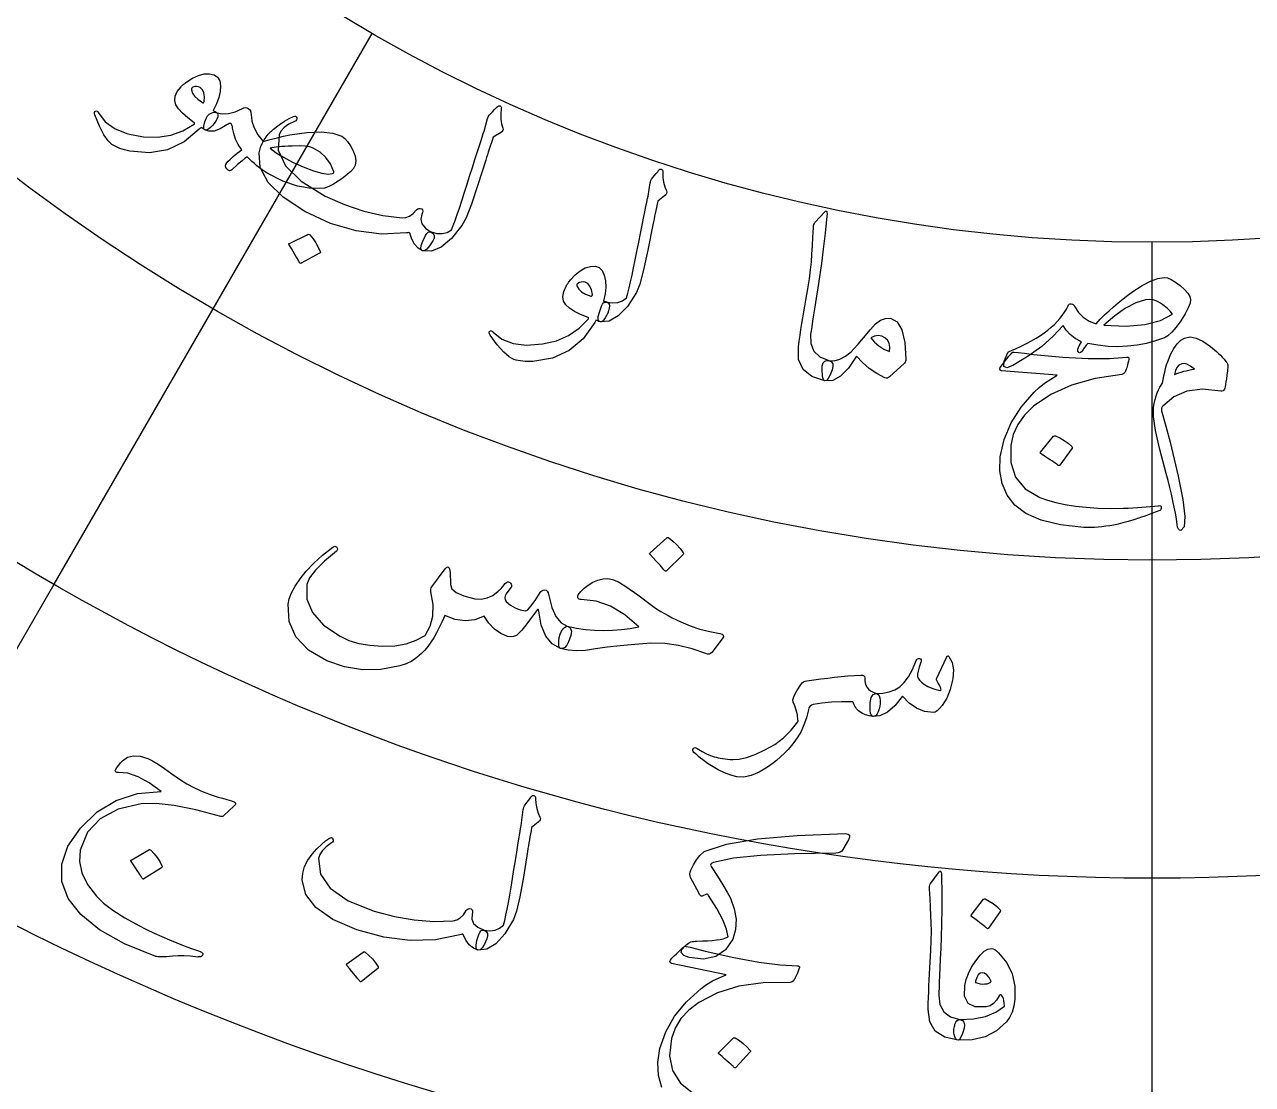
# Model space of a CAD drawing. Header units: millimetres. Extents: x -150 to 150, y -150 to 198.
# Drawn here: x -36.47 to 3.24, y -77.69 to -43.4 of the extents above; entities that cross this region are included whole.
import ezdxf

# ---------------------------------------------------------------- set-up
doc = ezdxf.new("R2010")
doc.units = ezdxf.units.MM
for name, color, linetype in [('CUT_OUTER', 1, 'Continuous'), ('ENGRAVE', 7, 'Continuous'), ('ENGRAVE_FINE', 8, 'Continuous'), ('GUIDE', 3, 'Continuous'), ('TEXT', 5, 'Continuous')]:
    doc.layers.add(name, color=color, linetype=linetype)

msp = doc.modelspace()

# ---------------------------------------------------------------- linework, layer by layer
at = {"layer": 'CUT_OUTER'}
msp.add_arc((0.0002, -0.0002), 149.9998, 179.017762, 3.164151, dxfattribs=at)
at = {"layer": 'ENGRAVE'}
for radius in [132.75, 112.1737, 91.5975, 71.0212, 50.445]:
    msp.add_circle((0, 0), radius, dxfattribs=at)
at = {"layer": 'ENGRAVE_FINE'}
for points in [[(-35.5106, -61.5062), (-25.2225, -43.6867)], [(0, -71.0213), (0, -50.445)], [(-45.7987, -79.3258), (-35.5106, -61.5062)], [(0, -91.5975), (0, -71.0212)]]:
    msp.add_lwpolyline(points, dxfattribs=at)
for radius in [122.4619, 101.8856, 81.3094, 60.7331]:
    msp.add_circle((0, 0), radius, dxfattribs=at)
at = {"layer": 'GUIDE'}
msp.add_circle((0, 0), 137.25, dxfattribs=at)
at = {"layer": 'TEXT'}
for points in [[(-30.8176, -46.7873), (-31.3051, -47.1986), (-31.843, -47.4558), (-32.4316, -47.5562), (-33.0698, -47.4974), (-33.1523, -47.4786), (-33.2321, -47.4577), (-33.3093, -47.4345), (-33.3838, -47.4091), (-33.4549, -47.3814), (-33.522, -47.3513), (-33.585, -47.3189), (-33.6439, -47.2842), (-33.769, -47.1669), (-33.9033, -46.968), (-34.0455, -46.6874), (-34.1941, -46.3254), (-34.2055, -46.2806), (-34.2056, -46.2453), (-34.1944, -46.2194), (-34.172, -46.2031), (-34.1449, -46.1977), (-34.1197, -46.2048), (-34.0964, -46.2243), (-34.075, -46.2562), (-33.8584, -46.5466), (-33.5431, -46.7738), (-33.1301, -46.9359), (-32.6212, -47.0305), (-32.1646, -47.0432), (-31.7393, -46.9789), (-31.3457, -46.8387), (-30.9839, -46.6238), (-30.9776, -46.6117), (-30.9753, -46.6005), (-30.9769, -46.5899), (-30.9824, -46.5801), (-31.1923, -46.4219), (-31.3608, -46.2723), (-31.4879, -46.1319), (-31.574, -46.0009), (-31.6142, -45.8616), (-31.5996, -45.717), (-31.5304, -45.5672), (-31.4069, -45.4119), (-31.3885, -45.3927), (-31.3691, -45.3737), (-31.3486, -45.3548), (-31.3271, -45.336), (-31.3043, -45.3171), (-31.2799, -45.2975), (-31.254, -45.2772), (-31.2265, -45.2564), (-31.0337, -45.1314), (-30.8466, -45.0463), (-30.6649, -45.001), (-30.4887, -44.9955), (-30.3362, -45.0301), (-30.2258, -45.1054), (-30.1572, -45.2217), (-30.1301, -45.3792), (-30.1392, -45.5671), (-30.1816, -45.7641), (-30.2574, -45.9701), (-30.3668, -46.1851), (-30.3543, -46.193), (-30.3419, -46.2003), (-30.3297, -46.207), (-30.3176, -46.213), (-30.3055, -46.219), (-30.2932, -46.2256), (-30.2808, -46.2329), (-30.2683, -46.2408), (-30.2316, -46.2776), (-30.216, -46.3261), (-30.2215, -46.3863), (-30.2481, -46.4582), (-30.287, -46.531), (-30.3336, -46.5999), (-30.3878, -46.665), (-30.4497, -46.7261), (-30.5109, -46.7755), (-30.5628, -46.8055), (-30.6054, -46.8159), (-30.6388, -46.8068), (-30.7599, -46.7274), (-30.7681, -46.7381), (-30.7804, -46.7517), (-30.7969, -46.768), (-30.8176, -46.7873)], [(-30.6604, -45.8924), (-30.6502, -45.7354), (-30.6682, -45.6075), (-30.7144, -45.5086), (-30.7889, -45.4386), (-30.8477, -45.4178), (-30.9063, -45.4083), (-30.9647, -45.4101), (-31.0229, -45.4232), (-31.0469, -45.435), (-31.0626, -45.4547), (-31.07, -45.4822), (-31.0692, -45.5176), (-31.0431, -45.6169), (-30.976, -45.7181), (-30.8678, -45.8209), (-30.7185, -45.9251), (-30.7008, -45.9325), (-30.6852, -45.9295), (-30.6717, -45.9161), (-30.6604, -45.8924)], [(-21.4337, -46.3176), (-21.3403, -46.2272), (-21.267, -46.1551), (-21.2137, -46.1014), (-21.1803, -46.0661), (-21.1571, -46.0446), (-21.1343, -46.0321), (-21.1118, -46.0286), (-21.0897, -46.0341), (-21.0685, -46.0489), (-21.055, -46.0704), (-21.0494, -46.0985), (-21.0515, -46.1333), (-21.0652, -46.3022), (-21.0618, -46.4614), (-21.0411, -46.611), (-21.0032, -46.7509), (-20.9944, -46.7941), (-21.0042, -46.834), (-21.0326, -46.8706), (-21.0797, -46.904), (-21.3153, -47.0505), (-21.3482, -47.1488), (-21.3804, -47.2454), (-21.4117, -47.3404), (-21.4422, -47.4337), (-21.4719, -47.5253), (-21.5008, -47.6152), (-21.5289, -47.7035), (-21.5562, -47.79), (-21.8079, -48.5918), (-22.0185, -49.2123), (-22.1898, -49.6508), (-22.323, -49.9067), (-22.666, -50.3258), (-22.9944, -50.6009), (-23.3078, -50.7321), (-23.6049, -50.7191), (-23.6118, -50.7159), (-23.6187, -50.7127), (-23.6256, -50.7094), (-23.6325, -50.7062), (-23.6558, -50.6492), (-23.6416, -50.5502), (-23.5898, -50.4093), (-23.5006, -50.2263), (-23.4623, -50.1612), (-23.4198, -50.1205), (-23.3733, -50.1043), (-23.3226, -50.1125), (-23.1334, -50.1587), (-22.9605, -50.1629), (-22.8041, -50.1255), (-22.6644, -50.0466), (-22.6059, -49.9022), (-22.5433, -49.7362), (-22.4763, -49.5488), (-22.4051, -49.3397), (-22.3294, -49.1103), (-22.2492, -48.8615), (-22.1643, -48.5933), (-22.0747, -48.3058), (-21.9841, -48.0243), (-21.9031, -47.7711), (-21.8319, -47.5462), (-21.7703, -47.3494), (-21.7179, -47.1813), (-21.6737, -47.042), (-21.6378, -46.9317), (-21.6104, -46.8502), (-21.4962, -46.4362), (-21.4806, -46.3973), (-21.465, -46.3646), (-21.4494, -46.338), (-21.4337, -46.3176)], [(-26.2036, -47.0152), (-26.1117, -47.0838), (-26.0216, -47.1862), (-25.9329, -47.3224), (-25.8455, -47.4924), (-25.7803, -47.6642), (-25.756, -47.8156), (-25.773, -47.9469), (-25.8316, -48.0578), (-25.9193, -48.1541), (-26.0306, -48.2546), (-26.1657, -48.359), (-26.3247, -48.4673), (-26.4793, -48.5615), (-26.6044, -48.6302), (-26.6999, -48.6738), (-26.7657, -48.6923), (-27.1972, -48.7023), (-27.6474, -48.6273), (-28.1148, -48.4666), (-28.5974, -48.2196), (-28.6913, -48.1616), (-28.7823, -48.1008), (-28.8704, -48.0371), (-28.9557, -47.9706), (-29.0379, -47.9018), (-29.1168, -47.8316), (-29.1926, -47.7598), (-29.2651, -47.6865), (-29.3315, -47.7264), (-29.4362, -47.8082), (-29.5793, -47.9318), (-29.7611, -48.0969), (-29.8008, -48.1264), (-29.8418, -48.1321), (-29.884, -48.1142), (-29.9274, -48.0724), (-29.9557, -48.023), (-29.9659, -47.9739), (-29.9581, -47.9251), (-29.9323, -47.8766), (-29.8851, -47.8255), (-29.834, -47.7736), (-29.779, -47.7209), (-29.7202, -47.6672), (-29.6573, -47.6133), (-29.5903, -47.5598), (-29.5191, -47.5067), (-29.4437, -47.454), (-29.556, -47.2801), (-29.6428, -47.106), (-29.7044, -46.932), (-29.7407, -46.7582), (-29.7486, -46.7031), (-29.7606, -46.6596), (-29.7767, -46.6278), (-29.7969, -46.6078), (-29.8194, -46.6011), (-29.849, -46.6053), (-29.8856, -46.6205), (-29.9292, -46.6466), (-30.1462, -46.7777), (-30.3381, -46.8474), (-30.5046, -46.8556), (-30.6452, -46.8027), (-30.6587, -46.7877), (-30.6674, -46.7636), (-30.6713, -46.7305), (-30.6704, -46.6883), (-30.6396, -46.5507), (-30.6006, -46.4406), (-30.5536, -46.3581), (-30.4986, -46.303), (-30.4353, -46.2652), (-30.3775, -46.2425), (-30.3253, -46.2351), (-30.2787, -46.2429), (-30.0836, -46.2875), (-29.8754, -46.2812), (-29.6542, -46.2241), (-29.4205, -46.116), (-29.3731, -46.0961), (-29.3266, -46.0899), (-29.2812, -46.0973), (-29.2367, -46.1184), (-29.1957, -46.1526), (-29.1667, -46.1957), (-29.1499, -46.2475), (-29.1451, -46.3081), (-29.1192, -46.5284), (-29.0452, -46.7476), (-28.9228, -46.9654), (-28.7518, -47.1813), (-28.5224, -47.1184), (-28.3025, -47.0622), (-28.0921, -47.0128), (-27.8911, -46.9703), (-27.3391, -46.8908), (-26.8751, -46.8704), (-26.4971, -46.9112), (-26.2036, -47.0152)], [(-27.7707, -46.3757), (-27.7334, -46.3644), (-27.7039, -46.368), (-27.6822, -46.3864), (-27.6682, -46.4196), (-27.6635, -46.4548), (-27.6733, -46.4858), (-27.6977, -46.5123), (-27.7367, -46.5345), (-27.9236, -46.6275), (-28.0693, -46.7297), (-28.1734, -46.8417), (-28.2358, -46.9635), (-28.2648, -47.4692), (-28.0277, -47.9727), (-27.5213, -48.4692), (-26.7439, -48.95), (-26.1243, -49.2283), (-25.5019, -49.4391), (-24.879, -49.5824), (-24.2574, -49.6585), (-24.1373, -49.6493), (-24.0192, -49.6028), (-23.9032, -49.519), (-23.7893, -49.398), (-23.7546, -49.3647), (-23.7159, -49.3488), (-23.6732, -49.3502), (-23.6264, -49.369), (-23.6006, -49.3984), (-23.5909, -49.4375), (-23.5972, -49.4865), (-23.6195, -49.5453), (-23.6546, -49.7005), (-23.6158, -49.8475), (-23.5029, -49.9861), (-23.3158, -50.1157), (-23.2497, -50.1658), (-23.2193, -50.2301), (-23.2244, -50.3086), (-23.2651, -50.4013), (-23.3692, -50.5611), (-23.4593, -50.6678), (-23.5357, -50.7215), (-23.598, -50.7223), (-23.7404, -50.6322), (-23.8565, -50.5067), (-23.946, -50.346), (-24.0087, -50.1503), (-24.0167, -50.1398), (-24.0369, -50.1348), (-24.0692, -50.1352), (-24.1136, -50.1412), (-24.9223, -50.1804), (-25.743, -50.078), (-26.571, -49.8332), (-27.4009, -49.4456), (-28.1094, -48.9819), (-28.5915, -48.508), (-28.8485, -48.0307), (-28.8828, -47.5541), (-28.8229, -47.3355), (-28.7248, -47.1346), (-28.589, -46.9513), (-28.4158, -46.7853), (-28.2332, -46.6439), (-28.0649, -46.5284), (-27.9108, -46.439), (-27.7707, -46.3757)], [(-26.4655, -48.1617), (-26.5773, -47.9099), (-26.7253, -47.6987), (-26.9098, -47.5276), (-27.1315, -47.3961), (-27.2463, -47.3607), (-27.3991, -47.3385), (-27.5899, -47.3292), (-27.819, -47.3324), (-27.9387, -47.3374), (-28.0493, -47.3432), (-28.1509, -47.3499), (-28.2434, -47.3576), (-28.3271, -47.3666), (-28.4021, -47.3775), (-28.4684, -47.3902), (-28.5261, -47.4049), (-28.3321, -47.5486), (-28.0901, -47.6969), (-27.8, -47.8488), (-27.4618, -48.0036), (-27.1278, -48.135), (-26.8571, -48.2148), (-26.6504, -48.2439), (-26.5078, -48.2232), (-26.4837, -48.2153), (-26.4686, -48.2024), (-26.4625, -48.1845), (-26.4655, -48.1617)], [(-16.1886, -48.401), (-16.1058, -48.3008), (-16.0409, -48.2211), (-15.9938, -48.1618), (-15.9646, -48.123), (-15.9439, -48.0991), (-15.9226, -48.0841), (-15.9006, -48.0781), (-15.878, -48.0812), (-15.8553, -48.0936), (-15.8396, -48.1134), (-15.8309, -48.1408), (-15.8291, -48.1756), (-15.8241, -48.3449), (-15.8031, -48.5028), (-15.7661, -48.6492), (-15.713, -48.784), (-15.6994, -48.826), (-15.7047, -48.8667), (-15.7289, -48.9063), (-15.7721, -48.9446), (-15.99, -49.1163), (-16.0119, -49.2176), (-16.0332, -49.3172), (-16.0538, -49.4151), (-16.0738, -49.5111), (-16.0933, -49.6055), (-16.1121, -49.698), (-16.1303, -49.7889), (-16.1478, -49.8779), (-16.3095, -50.7026), (-16.4502, -51.3425), (-16.5721, -51.7972), (-16.6763, -52.0663), (-16.9708, -52.5207), (-17.2669, -52.8304), (-17.5639, -52.9953), (-17.8606, -53.0152), (-17.8678, -53.0128), (-17.875, -53.0104), (-17.8822, -53.0079), (-17.8895, -53.0055), (-17.9189, -52.9514), (-17.9157, -52.8514), (-17.8798, -52.7056), (-17.8113, -52.514), (-17.7804, -52.445), (-17.7427, -52.3999), (-17.6983, -52.3786), (-17.647, -52.3812), (-17.4539, -52.4062), (-17.2816, -52.3914), (-17.1303, -52.3369), (-17.0001, -52.243), (-16.9579, -52.0931), (-16.914, -51.9212), (-16.8681, -51.7275), (-16.8204, -51.5119), (-16.7705, -51.2755), (-16.7182, -51.0193), (-16.6635, -50.7434), (-16.6062, -50.4477), (-16.5472, -50.158), (-16.4947, -49.8974), (-16.4487, -49.666), (-16.4093, -49.4636), (-16.3757, -49.2907), (-16.3472, -49.1475), (-16.3237, -49.0338), (-16.3055, -48.9498), (-16.2377, -48.5257), (-16.2265, -48.4853), (-16.2146, -48.4511), (-16.202, -48.423), (-16.1886, -48.401)], [(-10.5978, -49.468), (-10.5801, -49.449), (-10.5648, -49.4371), (-10.5518, -49.4322), (-10.5413, -49.4345), (-10.5273, -49.4474), (-10.5191, -49.4791), (-10.5166, -49.5295), (-10.5198, -49.5987), (-10.5786, -50.1537), (-10.638, -50.6659), (-10.6983, -51.1351), (-10.76, -51.5613), (-10.8181, -51.9246), (-10.8694, -52.2504), (-10.9142, -52.5386), (-10.9525, -52.7893), (-10.9847, -53.0023), (-11.0113, -53.1776), (-11.0324, -53.3151), (-11.0481, -53.4148), (-11.0443, -53.7239), (-10.9448, -53.9709), (-10.749, -54.1552), (-10.4571, -54.2757), (-10.3767, -54.3139), (-10.3323, -54.3753), (-10.3239, -54.4601), (-10.3517, -54.5684), (-10.4194, -54.7343), (-10.4807, -54.8503), (-10.5355, -54.9164), (-10.5837, -54.9327), (-11.0054, -54.792), (-11.289, -54.5606), (-11.4339, -54.2408), (-11.441, -53.8337), (-11.4155, -53.6451), (-11.3884, -53.4563), (-11.3598, -53.2674), (-11.3297, -53.0783), (-11.2984, -52.889), (-11.2666, -52.6994), (-11.2342, -52.5094), (-11.2011, -52.319), (-11.1373, -51.9561), (-11.0863, -51.628), (-11.048, -51.3347), (-11.0224, -51.0762), (-11.0039, -50.8266), (-10.9868, -50.56), (-10.9709, -50.2765), (-10.9562, -49.9761), (-10.9511, -49.9225), (-10.9394, -49.8751), (-10.921, -49.8339), (-10.896, -49.799)], [(-27.3073, -50.1923), (-27.2943, -50.1888), (-27.2797, -50.1904), (-27.2634, -50.1972), (-27.2455, -50.209), (-27.1402, -50.3325), (-27.0484, -50.4631), (-26.9699, -50.601), (-26.9048, -50.7461), (-26.9009, -50.765), (-26.9031, -50.7806), (-26.9114, -50.7931), (-26.9257, -50.8023), (-27.5183, -51.1263), (-27.5369, -51.1316), (-27.5541, -51.126), (-27.5699, -51.1096), (-27.5844, -51.0822), (-27.5969, -51.0586), (-27.6171, -51.0223), (-27.6451, -50.9733), (-27.6807, -50.9117), (-27.7248, -50.8369), (-27.7781, -50.7484), (-27.8406, -50.6463), (-27.9122, -50.5305), (-27.9205, -50.5131), (-27.922, -50.4996), (-27.9166, -50.4898), (-27.9044, -50.4839)], [(-18.0313, -53.0438), (-18.3994, -53.5647), (-18.8551, -53.9491), (-19.3995, -54.1947), (-20.0318, -54.2986), (-20.1164, -54.3013), (-20.1989, -54.3011), (-20.2794, -54.2981), (-20.3579, -54.2923), (-20.4337, -54.2834), (-20.5062, -54.2712), (-20.5754, -54.2557), (-20.6412, -54.2369), (-20.7918, -54.155), (-20.9718, -53.9963), (-21.1801, -53.7607), (-21.4152, -53.4478), (-21.4376, -53.4073), (-21.4465, -53.3731), (-21.4422, -53.3453), (-21.4246, -53.3239), (-21.3998, -53.3118), (-21.3736, -53.3123), (-21.3461, -53.3253), (-21.3174, -53.3508), (-21.0347, -53.5772), (-20.6722, -53.7176), (-20.2317, -53.7704), (-19.7154, -53.7338), (-19.2703, -53.6309), (-18.875, -53.4615), (-18.5294, -53.2267), (-18.2334, -52.9275), (-18.2304, -52.9143), (-18.231, -52.9028), (-18.2352, -52.893), (-18.2429, -52.8849), (-18.486, -52.7847), (-18.6867, -52.6824), (-18.8452, -52.5785), (-18.9615, -52.4735), (-19.0354, -52.3488), (-19.0578, -52.2052), (-19.0286, -52.0427), (-18.9482, -51.8613), (-18.9353, -51.8381), (-18.9212, -51.8148), (-18.9062, -51.7914), (-18.8901, -51.7678), (-18.8728, -51.7437), (-18.8542, -51.7186), (-18.8342, -51.6925), (-18.8129, -51.6654), (-18.6578, -51.4958), (-18.4981, -51.3663), (-18.3337, -51.2767), (-18.1646, -51.2269), (-18.0083, -51.222), (-17.8825, -51.267), (-17.7868, -51.3623), (-17.7209, -51.5079), (-17.6824, -51.6921), (-17.6737, -51.8933), (-17.6952, -52.1118), (-17.7469, -52.3474), (-17.7327, -52.352), (-17.7189, -52.3559), (-17.7054, -52.3593), (-17.6922, -52.362), (-17.6789, -52.3648), (-17.6654, -52.3681), (-17.6516, -52.372), (-17.6375, -52.3766), (-17.5927, -52.4029), (-17.5654, -52.4459), (-17.5555, -52.5055), (-17.5631, -52.5818), (-17.5824, -52.6621), (-17.6101, -52.7405), (-17.6462, -52.8171), (-17.6907, -52.8919), (-17.7374, -52.9551), (-17.7801, -52.9972), (-17.8188, -53.018), (-17.8534, -53.0177), (-17.9905, -52.9713), (-17.9958, -52.9837), (-18.0043, -53), (-18.0162, -53.02), (-18.0313, -53.0438)], [(0.3871, -51.5852), (0.4932, -51.601), (0.6146, -51.6499), (0.7517, -51.7317), (0.9049, -51.8464), (1.047, -51.9729), (1.1505, -52.0906), (1.2152, -52.1998), (1.2407, -52.3005), (1.2257, -52.4184), (1.1683, -52.5717), (1.0682, -52.7602), (0.9247, -52.9836), (0.7703, -53.1956), (0.6313, -53.3578), (0.5083, -53.4701), (0.4018, -53.5329), (0.1113, -53.6355), (-0.1851, -53.7162), (-0.4874, -53.7747), (-0.795, -53.811), (-1.1086, -53.824), (-1.4286, -53.8128), (-1.7547, -53.7771), (-2.0864, -53.7169), (-2.1094, -53.7488), (-2.1319, -53.7793), (-2.154, -53.8084), (-2.1755, -53.8361), (-2.1966, -53.8634), (-2.2173, -53.8911), (-2.2375, -53.9194), (-2.2574, -53.9481), (-2.2914, -53.9903), (-2.3229, -54.016), (-2.3518, -54.0249), (-2.3782, -54.0173), (-2.4075, -53.9718), (-2.4025, -53.899), (-2.3631, -53.7989), (-2.2897, -53.6714), (-2.491, -53.5582), (-2.657, -53.4312), (-2.7879, -53.2905), (-2.8838, -53.1365), (-3.1984, -53.4857), (-3.574, -53.8191), (-4.0115, -54.1354), (-4.5116, -54.4331), (-4.7065, -54.5061), (-4.798, -54.4608), (-4.7855, -54.2977), (-4.6698, -54.0168), (-4.6634, -54.0062), (-4.6532, -53.9959), (-4.6394, -53.9859), (-4.6219, -53.9762), (-4.4248, -53.8952), (-4.2396, -53.8118), (-4.0665, -53.7259), (-3.9053, -53.6377), (-3.7556, -53.5487), (-3.617, -53.4605), (-3.4894, -53.373), (-3.3728, -53.2865), (-3.2651, -53.1957), (-3.165, -53.1028), (-3.0724, -53.0079), (-2.9872, -52.9111), (-2.9095, -52.8119), (-2.839, -52.7099), (-2.7759, -52.6051), (-2.72, -52.4975), (-2.7042, -52.469), (-2.6817, -52.4492), (-2.6524, -52.4382), (-2.6165, -52.4358), (-2.5824, -52.4431), (-2.5515, -52.4613), (-2.5238, -52.4906), (-2.4993, -52.5308), (-2.3832, -52.7195), (-2.2305, -52.874), (-2.0412, -52.9942), (-1.8154, -53.0796), (-1.6786, -52.9372), (-1.5385, -52.7983), (-1.3952, -52.6628), (-1.2486, -52.5308), (-1.0985, -52.4026), (-0.9442, -52.2788), (-0.7859, -52.1592), (-0.6235, -52.0438), (-0.3195, -51.8449), (-0.0505, -51.7019), (0.1847, -51.6151), (0.3871, -51.5852)], [(-18.1047, -52.1382), (-18.1344, -51.9837), (-18.184, -51.8645), (-18.2537, -51.7804), (-18.3434, -51.7314), (-18.4056, -51.7261), (-18.4646, -51.7317), (-18.5207, -51.7482), (-18.5738, -51.7755), (-18.594, -51.793), (-18.6042, -51.816), (-18.6045, -51.8445), (-18.5948, -51.8786), (-18.5445, -51.9681), (-18.4541, -52.0491), (-18.3235, -52.1213), (-18.1527, -52.1845), (-18.1337, -52.1872), (-18.1193, -52.1803), (-18.1097, -52.164), (-18.1047, -52.1382)], [(-0.2132, -52.3073), (-0.5323, -52.4082), (-0.8628, -52.5794), (-1.206, -52.8209), (-1.5636, -53.1322), (-0.8465, -53.1582), (-0.2364, -53.1045), (0.2645, -52.9748), (0.6549, -52.772), (0.5788, -52.6781), (0.4896, -52.588), (0.3873, -52.5015), (0.272, -52.4186), (0.1504, -52.3507), (0.0291, -52.3096), (-0.0921, -52.2951), (-0.2132, -52.3073)], [(-8.4614, -52.9066), (-8.2483, -53.024), (-8.0959, -53.2834), (-8.0032, -53.6854), (-7.9698, -54.2305), (-7.9712, -54.2693), (-7.9784, -54.3025), (-7.9915, -54.3302), (-8.0103, -54.3523), (-8.496, -54.7976), (-8.5293, -54.824), (-8.5654, -54.8376), (-8.6043, -54.8386), (-8.646, -54.8268), (-8.9098, -54.6885), (-9.1514, -54.5261), (-9.3706, -54.3399), (-9.5672, -54.1301), (-9.8248, -54.517), (-10.0808, -54.7797), (-10.3342, -54.9182), (-10.5837, -54.9327), (-10.6085, -54.918), (-10.6306, -54.8839), (-10.6498, -54.8305), (-10.6661, -54.7577), (-10.6789, -54.5829), (-10.669, -54.4466), (-10.6369, -54.3487), (-10.5825, -54.2893), (-10.5554, -54.278), (-10.5255, -54.272), (-10.4927, -54.2712), (-10.4571, -54.2757), (-10.2835, -54.2796), (-10.1044, -54.2328), (-9.9204, -54.1355), (-9.7318, -53.9875), (-9.6449, -53.8974), (-9.5128, -53.7472), (-9.3359, -53.5367), (-9.1153, -53.2655), (-8.9502, -53.0891), (-8.7865, -52.9704), (-8.6237, -52.9096), (-8.4614, -52.9066)], [(-9.1021, -53.5393), (-8.9845, -53.6769), (-8.8445, -53.7972), (-8.6824, -53.8998), (-8.4981, -53.9847), (-8.4859, -53.8384), (-8.5062, -53.7143), (-8.5588, -53.6124), (-8.6438, -53.5324), (-8.7481, -53.481), (-8.8592, -53.4651), (-8.9771, -53.4845), (-9.1021, -53.5393)], [(0.3367, -55.0053), (0.3563, -54.8864), (0.3791, -54.768), (0.405, -54.65), (0.4341, -54.5325), (0.4672, -54.4163), (0.5053, -54.3024), (0.5484, -54.1907), (0.5963, -54.0812), (0.7024, -53.8824), (0.8121, -53.7271), (0.9254, -53.6151), (1.0429, -53.5465), (1.2227, -53.5106), (1.4224, -53.5433), (1.6427, -53.6444), (1.8846, -53.8136), (1.9517, -53.8679), (2.0172, -53.9241), (2.0811, -53.9821), (2.1433, -54.042), (2.2043, -54.1037), (2.2647, -54.1672), (2.3243, -54.2326), (2.3833, -54.2998), (2.4137, -54.3389), (2.4349, -54.3775), (2.4468, -54.4156), (2.4495, -54.4531), (2.4312, -54.6058), (2.4139, -54.7422), (2.3976, -54.8622), (2.3825, -54.9658), (2.3688, -55.0518), (2.3571, -55.1185), (2.3474, -55.1661), (2.3397, -55.1946), (2.319, -55.2299), (2.2912, -55.2524), (2.2563, -55.2623), (2.2142, -55.2593), (1.6286, -55.1988), (1.1233, -55.2588), (0.6949, -55.4415), (0.3412, -55.7486), (0.3163, -55.786), (0.3017, -55.8232), (0.2977, -55.8604), (0.304, -55.8975), (0.4422, -56.3975), (0.5772, -56.9176), (0.7089, -57.4579), (0.8374, -58.0185), (0.9874, -58.7726), (1.0542, -59.3161), (1.0347, -59.6491), (0.9279, -59.7717), (0.8834, -59.7631), (0.8478, -59.7283), (0.821, -59.6673), (0.8031, -59.5802), (0.7809, -59.3984), (0.7517, -59.2092), (0.7155, -59.0126), (0.6725, -58.8087), (0.6236, -58.5978), (0.5701, -58.3804), (0.512, -58.1565), (0.4493, -57.9261), (0.2432, -57.1528), (0.1092, -56.5394), (0.0438, -56.0865), (0.045, -55.7943), (0.0665, -55.6584), (0.093, -55.5331), (0.1247, -55.4185), (0.1614, -55.3146), (0.2018, -55.2213), (0.2445, -55.1386), (0.2894, -55.0666), (0.3367, -55.0053)], [(-3.8371, -54.0749), (-2.893, -54.1671), (-2.0741, -54.2084), (-1.3822, -54.2044), (-0.8186, -54.1601), (-0.8013, -54.1582), (-0.7863, -54.1596), (-0.7737, -54.1642), (-0.7634, -54.172), (-0.7559, -54.1826), (-0.7517, -54.1954), (-0.7508, -54.2105), (-0.7531, -54.2279), (-0.7686, -54.2955), (-0.7836, -54.3576), (-0.7981, -54.4141), (-0.8121, -54.465), (-0.8255, -54.5103), (-0.8384, -54.5501), (-0.8508, -54.5843), (-0.8627, -54.6129), (-0.8876, -54.6585), (-0.9161, -54.692), (-0.9481, -54.7133), (-0.9837, -54.7224), (-1.85, -54.8557), (-2.6125, -55.0689), (-3.2735, -55.3663), (-3.834, -55.7518), (-4.1268, -56.0342), (-4.3489, -56.3385), (-4.4994, -56.6655), (-4.5771, -57.0159), (-4.5737, -57.576), (-4.417, -58.0444), (-4.1044, -58.4199), (-3.6351, -58.7), (-3.387, -58.7903), (-3.1124, -58.8678), (-2.8114, -58.9323), (-2.4842, -58.9832), (-2.1314, -59.0207), (-1.7537, -59.0448), (-1.3514, -59.0549), (-0.9247, -59.0506), (-0.773, -59.0449), (-0.6238, -59.0378), (-0.4772, -59.0294), (-0.3331, -59.0197), (-0.1926, -59.0087), (-0.0566, -58.9965), (0.0747, -58.983), (0.2015, -58.9683), (0.2402, -58.9663), (0.2678, -58.9754), (0.2845, -58.9958), (0.2902, -59.0274), (0.2873, -59.0641), (0.2784, -59.0925), (0.2634, -59.1125), (0.2423, -59.1242), (0.0148, -59.2135), (-0.2013, -59.2935), (-0.4058, -59.3645), (-0.5986, -59.4265), (-0.7789, -59.4802), (-0.9463, -59.5261), (-1.1007, -59.5643), (-1.2419, -59.595), (-1.3747, -59.6167), (-1.5039, -59.6354), (-1.6296, -59.6512), (-1.7517, -59.664), (-1.8708, -59.6729), (-1.9871, -59.6771), (-2.1008, -59.6764), (-2.2118, -59.671), (-2.9671, -59.5843), (-3.5911, -59.4326), (-4.0826, -59.2202), (-4.4415, -58.9502), (-4.6928, -58.6254), (-4.8544, -58.2556), (-4.9276, -57.8415), (-4.9136, -57.3833), (-4.7892, -56.8241), (-4.5632, -56.2898), (-4.2384, -55.7794), (-3.8174, -55.291), (-3.6578, -55.1448), (-3.4797, -55.006), (-3.2833, -54.8742), (-3.0686, -54.7494), (-4.8705, -54.6037), (-4.9121, -54.5813), (-4.9272, -54.5463), (-4.9159, -54.4988), (-4.8783, -54.4388), (-4.8099, -54.3525), (-4.748, -54.2749), (-4.6927, -54.206), (-4.6438, -54.1459), (-4.6014, -54.095), (-4.5655, -54.0537), (-4.5359, -54.0222), (-4.5128, -54.0003), (-4.4646, -54.0001), (-4.336, -54.0129), (-4.1269, -54.0382), (-3.8371, -54.0749)], [(0.7227, -54.7265), (0.7913, -54.6969), (0.8636, -54.6696), (0.9395, -54.6444), (1.0191, -54.6214), (1.102, -54.6005), (1.1876, -54.5817), (1.2761, -54.5651), (1.3673, -54.5506), (1.2364, -54.4556), (1.1243, -54.3944), (1.0306, -54.367), (0.9552, -54.3734), (0.8661, -54.4191), (0.7976, -54.4931), (0.7498, -54.5955), (0.7227, -54.7265)], [(-3.1947, -56.7229), (-3.1845, -56.7141), (-3.1707, -56.7093), (-3.1532, -56.7084), (-3.132, -56.7115), (-2.9849, -56.778), (-2.8468, -56.8568), (-2.7177, -56.9477), (-2.5975, -57.051), (-2.586, -57.0664), (-2.5813, -57.0815), (-2.5835, -57.0963), (-2.5924, -57.1108), (-2.9873, -57.6572), (-3.0018, -57.67), (-3.0196, -57.6723), (-3.0409, -57.6642), (-3.0655, -57.6457), (-3.0868, -57.6297), (-3.1204, -57.6055), (-3.1664, -57.5732), (-3.2246, -57.5328), (-3.296, -57.484), (-3.3815, -57.4269), (-3.4811, -57.3614), (-3.5947, -57.2874), (-3.6096, -57.2753), (-3.6167, -57.2636), (-3.616, -57.2525), (-3.6075, -57.2419)], [(-19.7962, -61.7793), (-19.7679, -61.7439), (-19.7348, -61.7177), (-19.697, -61.7007), (-19.6545, -61.6928), (-19.6049, -61.7004), (-19.5642, -61.7325), (-19.5323, -61.7892), (-19.5092, -61.8705), (-19.4138, -62.2603), (-19.2829, -62.5565), (-19.1172, -62.7587), (-18.9178, -62.8666), (-18.8229, -62.9223), (-18.7837, -63.0246), (-18.8004, -63.1734), (-18.873, -63.3688), (-18.9351, -63.4801), (-18.9994, -63.5537), (-19.066, -63.5894), (-19.1346, -63.5873), (-19.4068, -63.443), (-19.6154, -63.1933), (-19.7594, -62.8389), (-19.8381, -62.3804), (-19.8435, -62.3398), (-19.8577, -62.3237), (-19.8809, -62.3322), (-19.9131, -62.3653), (-20.1013, -62.6289), (-20.2586, -62.8385), (-20.3846, -62.9945), (-20.479, -63.0969), (-20.5627, -63.1658), (-20.6517, -63.2055), (-20.7459, -63.2159), (-20.8453, -63.197), (-21.071, -63.1006), (-21.2724, -62.9596), (-21.4491, -62.7743), (-21.6006, -62.5448), (-21.9017, -62.6626), (-22.2159, -62.6972), (-22.5425, -62.6483), (-22.8803, -62.5157), (-22.9669, -62.7178), (-23.0553, -62.9059), (-23.1456, -63.0799), (-23.2378, -63.2398), (-23.3322, -63.3861), (-23.4289, -63.5192), (-23.5279, -63.6392), (-23.6294, -63.746), (-23.7806, -63.8822), (-23.9475, -63.9957), (-24.1299, -64.0863), (-24.3279, -64.154), (-24.9419, -64.2656), (-25.5422, -64.2746), (-26.1267, -64.1815), (-26.6929, -63.9866), (-27.2887, -63.6376), (-27.6966, -63.2141), (-27.9163, -62.7199), (-27.9486, -62.1575), (-27.9113, -61.9811), (-27.8338, -61.785), (-27.7162, -61.5691), (-27.5589, -61.3332), (-27.3599, -61.085), (-27.1172, -60.8322), (-26.8315, -60.5742), (-26.5033, -60.3105), (-26.477, -60.2941), (-26.4526, -60.2848), (-26.4302, -60.2827), (-26.4098, -60.2876), (-26.3856, -60.3011), (-26.3673, -60.3176), (-26.3551, -60.3373), (-26.3488, -60.36), (-26.3486, -60.3834), (-26.3546, -60.4053), (-26.367, -60.4256), (-26.3856, -60.4443), (-26.7725, -60.7649), (-27.0609, -61.0495), (-27.2491, -61.2993), (-27.3361, -61.5152), (-27.3376, -61.989), (-27.1606, -62.4283), (-26.8039, -62.8312), (-26.2669, -63.1947), (-25.9801, -63.3255), (-25.6568, -63.4222), (-25.2975, -63.4843), (-24.9027, -63.5111), (-24.4932, -63.4976), (-24.1254, -63.4347), (-23.7994, -63.3233), (-23.5155, -63.1638), (-23.3517, -62.8712), (-23.2665, -62.5381), (-23.2584, -62.1651), (-23.3261, -61.7522), (-23.3309, -61.7062), (-23.3271, -61.6646), (-23.3147, -61.6274), (-23.2937, -61.5945), (-22.8673, -61.0133), (-22.8198, -60.9642), (-22.78, -60.9478), (-22.7481, -60.9642), (-22.7239, -61.0134), (-22.709, -61.1271), (-22.6996, -61.2499), (-22.6956, -61.3818), (-22.697, -61.5228), (-22.6538, -61.6596), (-22.5077, -61.7815), (-22.2587, -61.8877), (-21.9068, -61.9771), (-21.7043, -61.9902), (-21.5107, -61.9542), (-21.3265, -61.8691), (-21.1518, -61.7352), (-21.128, -61.716), (-21.1047, -61.6949), (-21.0819, -61.6721), (-21.0596, -61.6474), (-21.0374, -61.6215), (-21.0151, -61.5952), (-20.9927, -61.5683), (-20.9701, -61.541), (-20.9256, -61.4899), (-20.8855, -61.4549), (-20.8498, -61.4361), (-20.8185, -61.4335), (-20.7946, -61.441), (-20.773, -61.4555), (-20.7537, -61.4769), (-20.7368, -61.5052), (-20.7241, -61.5332), (-20.7204, -61.5615), (-20.7256, -61.5901), (-20.7398, -61.619), (-20.8969, -61.8219), (-20.9304, -61.8884), (-20.9404, -61.9507), (-20.9266, -62.0088), (-20.8892, -62.0628), (-20.7552, -62.1866), (-20.6068, -62.2783), (-20.4444, -62.3378), (-20.2681, -62.3651), (-20.1964, -62.3324), (-20.0937, -62.2239), (-19.9602, -62.0395), (-19.7962, -61.7793)], [(-15.7027, -60.0095), (-15.6904, -60.0019), (-15.6752, -59.9994), (-15.6573, -60.0019), (-15.6365, -60.0095), (-15.5025, -60.1123), (-15.3804, -60.2267), (-15.2702, -60.3529), (-15.1719, -60.4909), (-15.1637, -60.5101), (-15.1624, -60.5277), (-15.168, -60.5436), (-15.1803, -60.5577), (-15.7054, -61.0802), (-15.723, -61.0913), (-15.7416, -61.0903), (-15.7613, -61.0771), (-15.7821, -61.0518), (-15.8, -61.0298), (-15.8286, -60.9965), (-15.8679, -60.9517), (-15.9177, -60.8955), (-15.9791, -60.8276), (-16.0529, -60.7476), (-16.1389, -60.6556), (-16.2372, -60.5514), (-16.2496, -60.5351), (-16.2542, -60.5209), (-16.2509, -60.5088), (-16.2399, -60.4987)], [(-18.5614, -61.8559), (-18.4793, -61.7413), (-18.3739, -61.6348), (-18.2451, -61.5362), (-18.0933, -61.4454), (-17.9242, -61.3729), (-17.7619, -61.333), (-17.6061, -61.3257), (-17.4566, -61.351), (-17.2658, -61.436), (-16.9933, -61.6046), (-16.6373, -61.856), (-16.1958, -62.1886), (-16.1023, -62.2553), (-16.0012, -62.3221), (-15.8924, -62.389), (-15.7761, -62.456), (-15.6527, -62.5234), (-15.523, -62.5916), (-15.3868, -62.6604), (-15.2442, -62.73), (-14.9425, -62.8557), (-14.6309, -62.9596), (-14.3097, -63.0414), (-13.9792, -63.101), (-13.9068, -63.1234), (-13.8704, -63.1593), (-13.87, -63.2086), (-13.9057, -63.2714), (-14.2454, -63.7186), (-14.2839, -63.7534), (-14.3283, -63.7708), (-14.3785, -63.7707), (-14.4345, -63.7532), (-14.8802, -63.5954), (-15.3242, -63.4872), (-15.7675, -63.4286), (-16.2111, -63.4198), (-16.7352, -63.4581), (-17.2083, -63.501), (-17.6301, -63.5495), (-18.0004, -63.6048), (-18.3238, -63.6495), (-18.6209, -63.6612), (-18.8913, -63.6404), (-19.1346, -63.5873), (-19.1567, -63.5752), (-19.1737, -63.5537), (-19.1856, -63.5228), (-19.1924, -63.4825), (-19.1931, -63.354), (-19.1779, -63.2357), (-19.1468, -63.1277), (-19.1, -63.0299), (-19.0494, -62.9562), (-19.0022, -62.9044), (-18.9583, -62.8745), (-18.9178, -62.8666), (-18.6208, -62.926), (-18.3258, -62.9687), (-18.0331, -62.9947), (-17.7427, -63.0041), (-17.4545, -62.9975), (-17.1684, -62.9756), (-16.8844, -62.9384), (-16.6028, -62.886), (-17.0584, -62.4947), (-17.5191, -62.2178), (-17.9878, -62.055), (-18.4672, -62.0062), (-18.5, -62.0052), (-18.5275, -61.997), (-18.5496, -61.9816), (-18.5663, -61.9592), (-18.5735, -61.9341), (-18.5751, -61.9085), (-18.571, -61.8824), (-18.5614, -61.8559)], [(-6.6511, -63.8758), (-6.6337, -63.844), (-6.615, -63.8291), (-6.5949, -63.8312), (-6.5735, -63.8502), (-6.471, -64.0403), (-6.4294, -64.2809), (-6.4491, -64.5721), (-6.5308, -64.9138), (-6.5841, -65.0592), (-6.646, -65.1942), (-6.7167, -65.3188), (-6.7962, -65.4331), (-6.8801, -65.532), (-6.955, -65.6035), (-7.0207, -65.6475), (-7.0771, -65.664), (-7.3609, -65.6255), (-7.6223, -65.523), (-7.8605, -65.3569), (-8.0747, -65.1275), (-8.3224, -65.4394), (-8.5658, -65.6531), (-8.8042, -65.7687), (-9.0366, -65.7862), (-9.0674, -65.7709), (-9.0921, -65.7342), (-9.1105, -65.6763), (-9.1227, -65.597), (-9.1234, -65.3515), (-9.0921, -65.1769), (-9.029, -65.0733), (-8.9342, -65.0405), (-8.7073, -65.0328), (-8.5034, -64.9949), (-8.3226, -64.9271), (-8.1652, -64.8296), (-8.0223, -64.6921), (-7.8856, -64.5041), (-7.755, -64.2656), (-7.6306, -63.9768), (-7.6109, -63.9428), (-7.5864, -63.921), (-7.557, -63.9113), (-7.5228, -63.9137), (-7.4895, -63.9277), (-7.4708, -63.9514), (-7.4669, -63.985), (-7.4777, -64.0285), (-7.5319, -64.1911), (-7.5689, -64.323), (-7.5887, -64.4244), (-7.5913, -64.4952), (-7.5723, -64.5495), (-7.5287, -64.6098), (-7.4604, -64.6762), (-7.3672, -64.7484), (-7.2523, -64.8176), (-7.1274, -64.8741), (-6.9924, -64.9177), (-6.8474, -64.9484), (-6.8469, -64.9484), (-6.8453, -64.9486), (-6.8427, -64.9489), (-6.8391, -64.9493), (-6.8325, -64.9421), (-6.8304, -64.9271), (-6.8327, -64.9042), (-6.8396, -64.8735), (-6.8542, -64.832), (-6.88, -64.7767), (-6.917, -64.7076), (-6.965, -64.6247), (-6.9734, -64.6096), (-6.9763, -64.5919), (-6.9735, -64.5717), (-6.9653, -64.5489)], [(-9.0196, -65.7885), (-9.1519, -65.7644), (-9.2688, -65.7307), (-9.3701, -65.6872), (-9.456, -65.6343), (-9.4937, -65.6056), (-9.5281, -65.5731), (-9.5592, -65.5369), (-9.5871, -65.4969), (-9.6129, -65.454), (-9.6378, -65.4092), (-9.6619, -65.3623), (-9.685, -65.3134), (-10.0445, -65.312), (-10.3767, -65.3257), (-10.6819, -65.3548), (-10.96, -65.3999), (-11.0205, -65.421), (-11.0671, -65.4561), (-11.0999, -65.5052), (-11.1187, -65.5683), (-11.1848, -65.829), (-11.264, -66.0632), (-11.3565, -66.2706), (-11.4625, -66.4513), (-11.5607, -66.5897), (-11.6657, -66.7237), (-11.7775, -66.8532), (-11.8961, -66.9782), (-12.0215, -67.0981), (-12.1536, -67.2124), (-12.2923, -67.3211), (-12.4378, -67.424), (-12.7162, -67.5918), (-12.9745, -67.6997), (-13.2121, -67.748), (-13.4283, -67.7369), (-13.6275, -67.6859), (-13.832, -67.6108), (-14.0414, -67.5115), (-14.2556, -67.3881), (-14.3586, -67.32), (-14.452, -67.2554), (-14.5358, -67.1943), (-14.61, -67.1367), (-14.6754, -67.0831), (-14.7326, -67.0339), (-14.7816, -66.9891), (-14.8225, -66.9488), (-14.8455, -66.9169), (-14.8561, -66.8857), (-14.8544, -66.855), (-14.8403, -66.8249), (-14.8173, -66.8027), (-14.7886, -66.7957), (-14.7543, -66.8038), (-14.7142, -66.8271), (-14.5582, -66.9217), (-14.4146, -66.9972), (-14.2837, -67.0535), (-14.1656, -67.0909), (-14.1038, -67.1071), (-14.0378, -67.122), (-13.9675, -67.1356), (-13.893, -67.1478), (-13.8142, -67.1587), (-13.7313, -67.1683), (-13.6441, -67.1764), (-13.5528, -67.1832), (-13.3545, -67.1717), (-13.1164, -67.1164), (-12.8392, -67.0167), (-12.5234, -66.8722), (-12.2062, -66.6896), (-11.9242, -66.4762), (-11.6772, -66.2323), (-11.4651, -65.9585), (-11.4566, -65.9473), (-11.4523, -65.9353), (-11.4523, -65.9225), (-11.4565, -65.9091), (-11.4763, -65.7401), (-11.5093, -65.5857), (-11.5554, -65.446), (-11.6148, -65.3208), (-11.6241, -65.2448), (-11.5839, -65.1224), (-11.4944, -64.9536), (-11.3562, -64.738), (-11.3196, -64.6977), (-11.2771, -64.667), (-11.2288, -64.6456), (-11.1747, -64.6338), (-10.9437, -64.6028), (-10.7167, -64.5736), (-10.4936, -64.5461), (-10.2744, -64.5205), (-10.0582, -64.4974), (-9.8439, -64.4776), (-9.6314, -64.4611), (-9.4208, -64.4478), (-9.3712, -64.4498), (-9.3341, -64.4646), (-9.3095, -64.4925), (-9.2974, -64.5333), (-9.2932, -64.6226), (-9.2795, -64.7049), (-9.2562, -64.78), (-9.2232, -64.8481), (-9.1754, -64.9056), (-9.1084, -64.9572), (-9.0224, -65.003), (-8.9174, -65.0428), (-8.8669, -65.0724), (-8.8296, -65.1202), (-8.8054, -65.1862), (-8.7943, -65.2705), (-8.795, -65.3633), (-8.8062, -65.4546), (-8.828, -65.5445), (-8.8604, -65.6329), (-8.8982, -65.7054), (-8.9373, -65.7554), (-8.9778, -65.7832), (-9.0196, -65.7885)], [(-29.6965, -68.6951), (-30.0197, -68.9925), (-30.0452, -69.0103), (-30.0707, -69.021), (-30.0961, -69.0246), (-30.1215, -69.0211), (-30.9306, -68.805), (-31.628, -68.6632), (-32.2151, -68.5992), (-32.6928, -68.6158), (-33.4405, -68.7897), (-34.0201, -69.0942), (-34.4297, -69.534), (-34.6659, -70.1123), (-34.6925, -70.4753), (-34.615, -70.8455), (-34.4323, -71.2226), (-34.1434, -71.6056), (-33.9147, -71.8232), (-33.6101, -72.0544), (-33.2293, -72.2983), (-32.7718, -72.5537), (-32.5237, -72.679), (-32.2768, -72.7976), (-32.0313, -72.9096), (-31.7871, -73.0148), (-31.5454, -73.1135), (-31.3074, -73.2056), (-31.0731, -73.2913), (-30.8426, -73.3704), (-30.7885, -73.3891), (-30.7482, -73.41), (-30.7216, -73.4332), (-30.7088, -73.4587), (-30.7067, -73.4843), (-30.7122, -73.5077), (-30.7253, -73.5289), (-30.7461, -73.5479), (-30.7593, -73.5572), (-30.773, -73.5638), (-30.7872, -73.5677), (-30.8019, -73.5689), (-30.8171, -73.5688), (-30.8329, -73.569), (-30.8494, -73.5694), (-30.8665, -73.57), (-31.1027, -73.5446), (-31.3156, -73.5315), (-31.5051, -73.5309), (-31.6713, -73.5429), (-31.7803, -73.5561), (-31.8783, -73.5648), (-31.9653, -73.5691), (-32.0413, -73.569), (-32.1059, -73.5662), (-32.1587, -73.5624), (-32.1997, -73.5577), (-32.2289, -73.552), (-33.2366, -73.1435), (-34.0447, -72.6903), (-34.6524, -72.1991), (-35.0598, -71.6749), (-35.2657, -71.1239), (-35.2664, -70.5609), (-35.0648, -69.9864), (-34.6643, -69.3992), (-34.1243, -68.8754), (-33.509, -68.5045), (-32.8191, -68.284), (-32.0539, -68.2109), (-32.4368, -67.9313), (-32.7935, -67.7366), (-33.1255, -67.6272), (-33.4337, -67.6033), (-33.4604, -67.6005), (-33.4838, -67.5952), (-33.5038, -67.5873), (-33.5205, -67.5769), (-33.5325, -67.5643), (-33.5382, -67.5495), (-33.5376, -67.5327), (-33.5308, -67.5137), (-33.4805, -67.4355), (-33.4256, -67.3605), (-33.3662, -67.2889), (-33.3023, -67.2205), (-33.1403, -67.1062), (-32.949, -67.057), (-32.7283, -67.0724), (-32.4778, -67.1523), (-32.3301, -67.2251), (-32.1524, -67.3314), (-31.9443, -67.4709), (-31.7056, -67.6435), (-31.4575, -67.8191), (-31.2223, -67.9682), (-31.0001, -68.0907), (-30.7913, -68.1869), (-30.6884, -68.2279), (-30.5787, -68.2693), (-30.4621, -68.311), (-30.3385, -68.353), (-30.2079, -68.3948), (-30.0699, -68.436), (-29.9247, -68.4766), (-29.7722, -68.5164), (-29.6893, -68.5493), (-29.6491, -68.5901), (-29.6514, -68.6386), (-29.6965, -68.6951)], [(-20.3011, -68.675), (-20.2209, -68.5722), (-20.1581, -68.4905), (-20.1126, -68.4297), (-20.0845, -68.3901), (-20.0644, -68.3655), (-20.0433, -68.3499), (-20.0211, -68.3433), (-19.998, -68.3457), (-19.9744, -68.3575), (-19.9575, -68.3769), (-19.9476, -68.404), (-19.9444, -68.4388), (-19.9326, -68.6082), (-19.905, -68.7657), (-19.8617, -68.9112), (-19.8027, -69.0447), (-19.7873, -69.0863), (-19.7912, -69.1272), (-19.8143, -69.1675), (-19.8566, -69.2071), (-20.0713, -69.3851), (-20.0896, -69.4871), (-20.1074, -69.5874), (-20.1247, -69.6859), (-20.1414, -69.7827), (-20.1576, -69.8776), (-20.1732, -69.9708), (-20.1883, -70.0622), (-20.2028, -70.1518), (-20.3368, -70.9815), (-20.4567, -71.6257), (-20.564, -72.0841), (-20.6595, -72.3564), (-20.9391, -72.82), (-21.224, -73.1396), (-21.514, -73.3149), (-21.8081, -73.3458), (-21.8153, -73.3436), (-21.8226, -73.3414), (-21.8299, -73.3393), (-21.8371, -73.3371), (-21.8682, -73.2842), (-21.8685, -73.1842), (-21.8378, -73.0373), (-21.7764, -72.8432), (-21.7481, -72.7731), (-21.7121, -72.7266), (-21.6686, -72.7037), (-21.6174, -72.7044), (-21.4242, -72.7224), (-21.253, -72.7014), (-21.1039, -72.6418), (-20.9772, -72.5436), (-20.94, -72.3923), (-20.9017, -72.2191), (-20.8624, -72.0239), (-20.8219, -71.8069), (-20.78, -71.5689), (-20.7365, -71.3111), (-20.6912, -71.0334), (-20.6442, -70.7359), (-20.5955, -70.4442), (-20.5522, -70.1819), (-20.5145, -69.949), (-20.4824, -69.7453), (-20.4552, -69.5712), (-20.4319, -69.427), (-20.4126, -69.3125), (-20.3975, -69.2279), (-20.3458, -68.8013), (-20.3361, -68.7606), (-20.3254, -68.726), (-20.3137, -68.6974), (-20.3011, -68.675)], [(-26.6046, -69.7279), (-26.5697, -69.7104), (-26.54, -69.7088), (-26.5153, -69.7231), (-26.4958, -69.7534), (-26.4849, -69.7873), (-26.4892, -69.8195), (-26.5087, -69.8499), (-26.5433, -69.8785), (-26.7113, -70.0025), (-26.8369, -70.1286), (-26.9199, -70.257), (-26.9601, -70.3879), (-26.9012, -70.8907), (-26.5826, -71.345), (-26.0027, -71.7472), (-25.1615, -72.0908), (-24.5088, -72.2638), (-23.8643, -72.3721), (-23.2295, -72.4159), (-22.6058, -72.3954), (-22.4888, -72.3681), (-22.3793, -72.3043), (-22.2773, -72.204), (-22.1829, -72.0673), (-22.1536, -72.0292), (-22.1178, -72.0076), (-22.0753, -72.0027), (-22.0263, -72.0143), (-21.9965, -72.0394), (-21.981, -72.0767), (-21.98, -72.1261), (-21.9934, -72.1876), (-22.0051, -72.3462), (-21.9452, -72.4858), (-21.8136, -72.606), (-21.6102, -72.7066), (-21.5379, -72.7464), (-21.4986, -72.8055), (-21.4923, -72.8839), (-21.5192, -72.9816), (-21.5988, -73.1548), (-21.6723, -73.2736), (-21.7396, -73.338), (-21.8008, -73.3479), (-21.9538, -73.2799), (-22.0862, -73.1732), (-22.1976, -73.0278), (-22.2879, -72.8438), (-22.2974, -72.8346), (-22.318, -72.8327), (-22.3497, -72.838), (-22.3925, -72.8506), (-23.1818, -73.0129), (-24.0026, -73.0407), (-24.8519, -72.9329), (-25.7256, -72.6884), (-26.4942, -72.3524), (-27.0447, -71.9698), (-27.3772, -71.5456), (-27.4928, -71.0829), (-27.4721, -70.8573), (-27.4108, -70.6423), (-27.3095, -70.438), (-27.1683, -70.244), (-27.0135, -70.0727), (-26.8679, -69.9296), (-26.7316, -69.8146), (-26.6046, -69.7279)], [(-9.8267, -69.7794), (-10.0051, -70.092), (-10.0414, -70.1413), (-10.0917, -70.1772), (-10.1561, -70.1999), (-10.2346, -70.2091), (-11.5662, -70.2333), (-12.6695, -70.2849), (-13.5439, -70.3748), (-14.189, -70.5116), (-14.2432, -70.5352), (-14.2741, -70.5645), (-14.2816, -70.5995), (-14.2657, -70.6402), (-14.0564, -70.9573), (-13.882, -71.2336), (-13.7431, -71.4692), (-13.6405, -71.6643), (-13.5152, -72.0138), (-13.4599, -72.3507), (-13.4756, -72.6753), (-13.5634, -72.9874), (-13.8026, -73.3402), (-14.1179, -73.5579), (-14.5088, -73.6395), (-14.9739, -73.5838), (-15.1515, -73.5161), (-15.2301, -73.4287), (-15.2098, -73.3219), (-15.0911, -73.1956), (-15.0374, -73.1549), (-14.9931, -73.1227), (-14.9581, -73.0991), (-14.9324, -73.0839), (-14.8813, -73.073), (-14.8307, -73.0648), (-14.7806, -73.0593), (-14.7312, -73.0565), (-14.547, -73.052), (-14.3793, -73.0442), (-14.228, -73.0333), (-14.0932, -73.0195), (-13.9745, -73.0014), (-13.8718, -72.9777), (-13.7849, -72.9485), (-13.714, -72.9139), (-13.7663, -72.6723), (-13.8898, -72.3697), (-14.0833, -72.0057), (-14.345, -71.5797), (-14.3595, -71.5607), (-14.3752, -71.5471), (-14.392, -71.539), (-14.4099, -71.5363), (-14.555, -71.598), (-14.5829, -71.5989), (-14.611, -71.5828), (-14.6392, -71.5495), (-14.6676, -71.4991), (-14.9308, -70.9964), (-14.9474, -70.9464), (-14.9505, -70.8897), (-14.9404, -70.8264), (-14.9169, -70.7563), (-14.838, -70.5872), (-14.7409, -70.4305), (-14.6258, -70.286), (-14.4929, -70.1537), (-13.7726, -69.917), (-12.7693, -69.7511), (-11.4842, -69.6436), (-9.9178, -69.5788), (-9.8357, -69.5909), (-9.7931, -69.6284), (-9.7901, -69.6912), (-9.8267, -69.7794)], [(-32.452, -70.1005), (-32.4395, -70.0961), (-32.425, -70.0966), (-32.4086, -70.1022), (-32.3903, -70.1127), (-32.2799, -70.228), (-32.1823, -70.3515), (-32.0977, -70.4831), (-32.0259, -70.6228), (-32.0212, -70.6413), (-32.0225, -70.657), (-32.0299, -70.67), (-32.0435, -70.6802), (-32.6075, -71.0439), (-32.6254, -71.0505), (-32.6426, -71.0462), (-32.659, -71.0309), (-32.6747, -71.0048), (-32.6882, -70.9822), (-32.71, -70.9476), (-32.7401, -70.901), (-32.7784, -70.8423), (-32.8258, -70.7712), (-32.883, -70.6873), (-32.9501, -70.5904), (-33.0269, -70.4806), (-33.0361, -70.464), (-33.0383, -70.4506), (-33.0336, -70.4405), (-33.0219, -70.4337)], [(-6.9039, -70.8311), (-6.8882, -70.8102), (-6.8741, -70.7966), (-6.8615, -70.7904), (-6.8506, -70.7914), (-6.8349, -70.8028), (-6.8228, -70.8333), (-6.8143, -70.8832), (-6.8094, -70.9522), (-6.8041, -71.5105), (-6.8047, -72.0262), (-6.8114, -72.4992), (-6.8245, -72.9297), (-6.8413, -73.2972), (-6.8557, -73.6267), (-6.8679, -73.9182), (-6.8778, -74.1715), (-6.8859, -74.3868), (-6.8928, -74.564), (-6.8984, -74.703), (-6.9028, -74.8038), (-6.8646, -75.1106), (-6.7386, -75.345), (-6.5243, -75.5066), (-6.2222, -75.5945), (-6.1384, -75.6237), (-6.0879, -75.68), (-6.0705, -75.7635), (-6.0865, -75.8741), (-6.1358, -76.0463), (-6.184, -76.1682), (-6.2311, -76.2399), (-6.277, -76.2613), (-6.7086, -76.1677), (-7.0142, -75.9694), (-7.1931, -75.6679), (-7.2458, -75.2643), (-7.2418, -75.074), (-7.2363, -74.8834), (-7.2292, -74.6925), (-7.2207, -74.5012), (-7.2112, -74.3096), (-7.2011, -74.1175), (-7.1905, -73.925), (-7.1793, -73.7322), (-7.1573, -73.3644), (-7.144, -73.0326), (-7.1396, -72.7368), (-7.144, -72.477), (-7.1545, -72.2269), (-7.1685, -71.9601), (-7.1859, -71.6765), (-7.2067, -71.3763), (-7.2079, -71.3224), (-7.2017, -71.274), (-7.188, -71.231), (-7.1669, -71.1935)], [(-5.4592, -71.7026), (-5.4496, -71.694), (-5.4368, -71.6894), (-5.4207, -71.6888), (-5.4013, -71.6921), (-5.2677, -71.7607), (-5.1428, -71.8415), (-5.0265, -71.9345), (-4.9189, -72.0398), (-4.9087, -72.0554), (-4.9048, -72.0705), (-4.9072, -72.0853), (-4.9158, -72.0996), (-5.292, -72.6394), (-5.3056, -72.652), (-5.322, -72.654), (-5.3413, -72.6456), (-5.3634, -72.6268), (-5.3825, -72.6104), (-5.4127, -72.5858), (-5.454, -72.5529), (-5.5064, -72.5117), (-5.5707, -72.462), (-5.6477, -72.4039), (-5.7375, -72.3372), (-5.8399, -72.2618), (-5.8533, -72.2496), (-5.8595, -72.2379), (-5.8586, -72.2268), (-5.8506, -72.2162)], [(-25.5154, -73.4081), (-25.5033, -73.4025), (-25.4888, -73.4017), (-25.4718, -73.4056), (-25.4525, -73.4143), (-25.3303, -73.5184), (-25.2202, -73.6319), (-25.1223, -73.7547), (-25.0363, -73.887), (-25.0297, -73.9049), (-25.0294, -73.9207), (-25.0355, -73.9343), (-25.0481, -73.9458), (-25.5754, -74.3628), (-25.5927, -74.3711), (-25.6103, -74.3684), (-25.6283, -74.3549), (-25.6466, -74.3304), (-25.6624, -74.3092), (-25.6877, -74.2768), (-25.7225, -74.2333), (-25.7668, -74.1786), (-25.8214, -74.1124), (-25.8871, -74.0343), (-25.964, -73.9444), (-26.0519, -73.8425), (-26.0628, -73.8268), (-26.0664, -73.8138), (-26.0627, -73.8032), (-26.0517, -73.7953)], [(-5.194, -73.2949), (-5.1447, -73.3058), (-5.0909, -73.332), (-5.0327, -73.3732), (-4.97, -73.4297), (-4.7058, -73.7571), (-4.5287, -74.1173), (-4.4394, -74.5109), (-4.4393, -74.9382), (-4.4752, -75.1586), (-4.5331, -75.3534), (-4.6131, -75.5226), (-4.7154, -75.6662), (-5.0376, -75.9551), (-5.4059, -76.151), (-5.8194, -76.2533), (-6.277, -76.2613), (-6.3219, -76.2469), (-6.3584, -76.2117), (-6.3864, -76.1557), (-6.406, -76.079), (-6.4122, -76.037), (-6.415, -75.9943), (-6.4144, -75.951), (-6.4105, -75.9071), (-6.4042, -75.8638), (-6.3967, -75.8224), (-6.388, -75.7831), (-6.378, -75.7457), (-6.3523, -75.6816), (-6.3178, -75.6351), (-6.2744, -75.6061), (-6.2222, -75.5945), (-5.7791, -75.571), (-5.3909, -75.4907), (-5.0581, -75.3544), (-4.7811, -75.163), (-4.787, -75.0579), (-4.797, -74.9739), (-4.8111, -74.9111), (-4.8293, -74.8694), (-4.8521, -74.833), (-4.8737, -74.8088), (-4.8943, -74.7967), (-4.9138, -74.7968), (-4.9276, -74.8006), (-4.9386, -74.8064), (-4.947, -74.8142), (-4.9528, -74.8241), (-5.0339, -74.9658), (-5.1297, -75.073), (-5.2402, -75.1454), (-5.3652, -75.1832), (-5.721, -75.1844), (-5.9565, -75.0697), (-6.0711, -74.84), (-6.065, -74.496), (-6.0196, -74.3021), (-5.9444, -74.103), (-5.8397, -73.8988), (-5.7058, -73.6893), (-5.5685, -73.5106), (-5.4376, -73.3853), (-5.3129, -73.3134), (-5.194, -73.2949)], [(-5.4927, -74.0782), (-5.5671, -74.0937), (-5.6285, -74.1445), (-5.6771, -74.2307), (-5.7127, -74.3524), (-5.7138, -74.3719), (-5.7135, -74.3859), (-5.7118, -74.3944), (-5.7088, -74.3974), (-5.6361, -74.4211), (-5.5618, -74.4365), (-5.486, -74.4435), (-5.4086, -74.4422), (-5.3399, -74.4327), (-5.2827, -74.4158), (-5.2371, -74.3916), (-5.203, -74.36), (-5.2772, -74.235), (-5.3502, -74.1464), (-5.422, -74.0942), (-5.4927, -74.0782)], [(-13.5517, -76.1932), (-13.5406, -76.1858), (-13.5264, -76.1826), (-13.5092, -76.1838), (-13.4888, -76.1893), (-13.3523, -76.2728), (-13.2263, -76.3673), (-13.1107, -76.4731), (-13.0055, -76.59), (-12.9961, -76.6067), (-12.9934, -76.6222), (-12.9973, -76.6366), (-13.0079, -76.6499), (-13.4613, -77.1452), (-13.4769, -77.1561), (-13.4947, -77.1563), (-13.5145, -77.1458), (-13.5363, -77.1245), (-13.5552, -77.1061), (-13.5852, -77.0782), (-13.6262, -77.0407), (-13.6783, -76.9937), (-13.7424, -76.937), (-13.8193, -76.8704), (-13.9089, -76.7938), (-14.0114, -76.7071), (-14.0245, -76.6934), (-14.0301, -76.681), (-14.0281, -76.6701), (-14.0185, -76.6605)]]:
    msp.add_lwpolyline(points, close=True, dxfattribs=at)
msp.add_lwpolyline([(-15.8563, -77.7896), (-15.9687, -77.4037), (-15.9899, -76.9842), (-15.9209, -76.5311), (-15.7315, -75.9905), (-15.4448, -75.4869), (-15.0627, -75.0192), (-14.587, -74.5858), (-14.411, -74.4605), (-14.2175, -74.345), (-14.0064, -74.2389), (-13.778, -74.1422), (-15.546, -73.7766), (-15.5846, -73.7494), (-15.5955, -73.7129), (-15.5786, -73.6671), (-15.5341, -73.6119), (-15.456, -73.5344), (-15.3854, -73.4647), (-15.3223, -73.4029), (-15.2665, -73.349), (-15.2183, -73.3035), (-15.1776, -73.2669), (-15.1445, -73.2391), (-15.1188, -73.2202), (-15.0709, -73.2258), (-14.9445, -73.2541), (-14.7397, -73.3046), (-14.456, -73.3767), (-14.456, -73.3767), (-13.5294, -73.5872), (-12.7215, -73.7349), (-12.0343, -73.8238), (-11.4689, -73.8573), (-11.4514, -73.8579), (-11.4368, -73.8614), (-11.4249, -73.8677), (-11.4158, -73.8768), (-11.4098, -73.8883), (-11.4074, -73.9016), (-11.4086, -73.9167), (-11.4133, -73.9336), (-11.4381, -73.9985), (-11.4616, -74.0578), (-11.4837, -74.1117), (-11.5046, -74.1602), (-11.5242, -74.2033), (-11.5425, -74.2409), (-11.5595, -74.273), (-11.5752, -74.2997), (-11.6062, -74.3414), (-11.639, -74.3706), (-11.6737, -74.3873), (-11.7102, -74.3915), (-12.5854, -74.4063), (-13.3677, -74.5175), (-14.059, -74.7283), (-14.6606, -75.0411), (-14.984, -75.2856), (-15.24, -75.5608), (-15.4278, -75.8674), (-15.5467, -76.2059), (-15.6118, -76.7621), (-15.5162, -77.2455), (-15.2581, -77.6554), (-14.8366, -77.9901)], dxfattribs=at)

doc.saveas('drawing.dxf')
